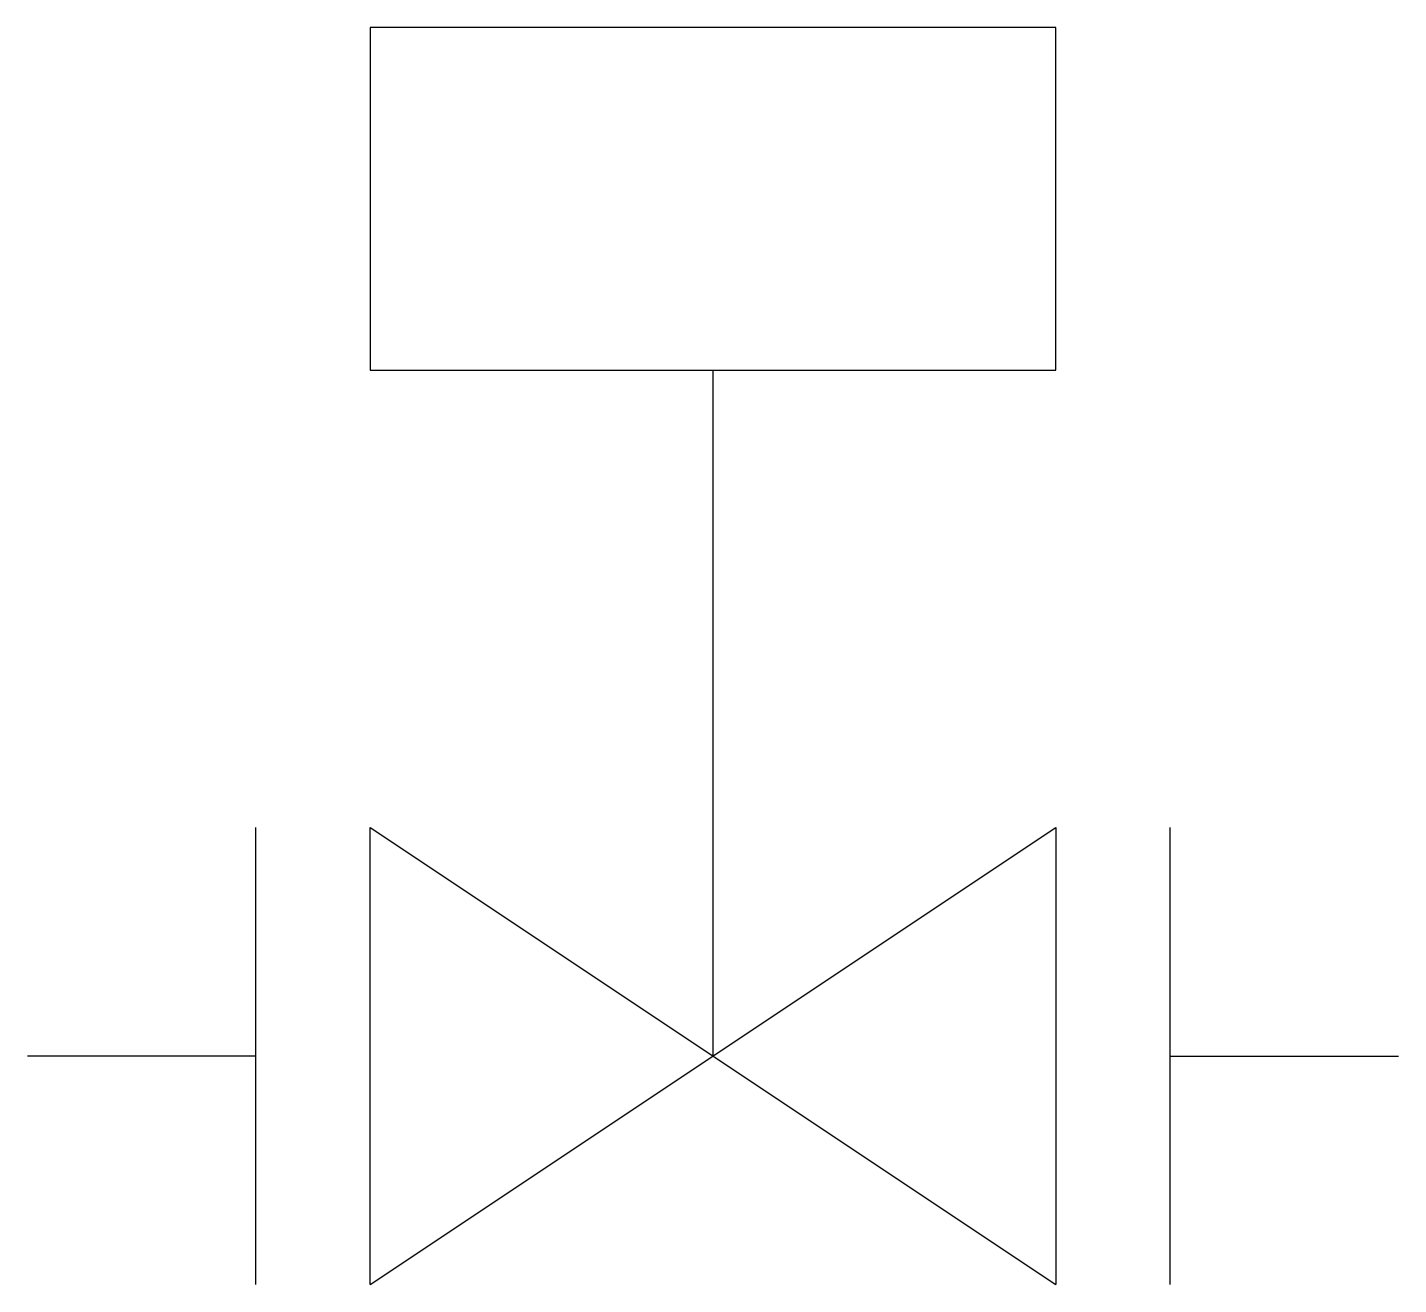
# Model space of a CAD drawing. Extents: x -6 to 6, y -2 to 9.
import ezdxf

# ---------------------------------------------------------------- set-up
doc = ezdxf.new("R2010")
doc.units = 0
doc.header["$LTSCALE"] = 1.2
doc.header["$MEASUREMENT"] = 0
doc.layers.get('0').update_dxf_attribs({"linetype": 'CONTINUOUS'})

msp = doc.modelspace()

# ---------------------------------------------------------------- linework, layer by layer
at = {"ltscale": 0.25}
msp.add_line((0, 0), (0, 6), dxfattribs=at)
for p, q in [((-4, -2), (-4, 2)), ((-3, -2), (-3, 2)), ((-3, -2), (3, 2)), ((-3, 2), (3, -2)), ((3, 2), (3, -2)), ((4, -2), (4, 2)), ((-4, 0), (-6, 0)), ((4, 0), (6, 0))]:
    msp.add_line(p, q)
msp.add_lwpolyline([(-3, 6), (3, 6), (3, 9), (-3, 9)], close=True)

doc.saveas('drawing.dxf')
